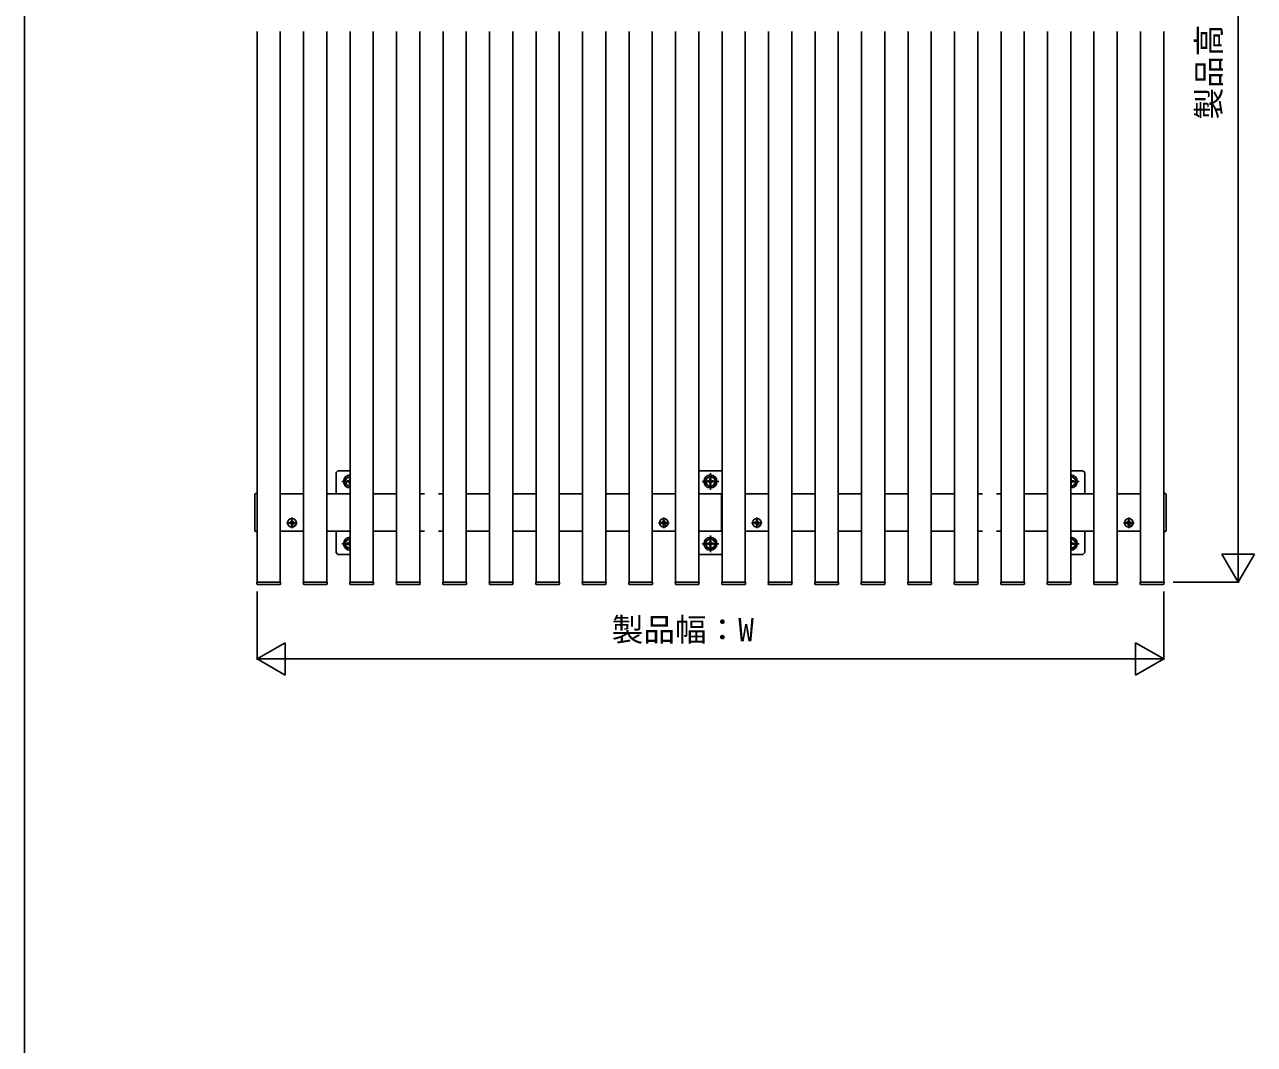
# Model space of a CAD drawing. Units: millimetres, scale not verified. Extents: x -1750 to 1750, y -2608 to 2592.
# Drawn here: x -1750 to -428, y -8 to 1089 of the extents above; entities that cross this region are included whole.
import ezdxf
from ezdxf.enums import TextEntityAlignment as Align

# ---------------------------------------------------------------- set-up
doc = ezdxf.new("R2010")
doc.units = ezdxf.units.MM
doc.header["$LTSCALE"] = 14
for name, color, linetype in [('0-4_YKK_12', 2, 'Continuous'), ('0-5_YKK_13', 4, 'Continuous'), ('0-6_YKK_D', 6, 'Continuous'), ('0-7_YKK_ZWAK', 7, 'Continuous')]:
    doc.layers.add(name, color=color, linetype=linetype)
doc.styles.add('ＭＳ ゴシック', font='')
doc.styles.get('ＭＳ ゴシック').set_extended_font_data('MS Gothic')

msp = doc.modelspace()

# ---------------------------------------------------------------- linework, layer by layer
at = {"layer": '0-4_YKK_12'}
for p, q in [((-1500, 489), (-1500, 1081.5)), ((-1450, 489), (-1450, 1081.5)), ((-1400, 489), (-1400, 1081.5)), ((-1350, 489), (-1350, 1081.5)), ((-1300, 489), (-1300, 1081.5)), ((-1250, 489), (-1250, 1081.5)), ((-1200, 489), (-1200, 1081.5)), ((-1150, 489), (-1150, 1081.5)), ((-1100, 489), (-1100, 1081.5)), ((-1050, 489), (-1050, 1081.5)), ((-1000, 489), (-1000, 1081.5)), ((-950, 489), (-950, 1081.5)), ((-900, 489), (-900, 1081.5)), ((-850, 489), (-850, 1081.5)), ((-800, 489), (-800, 1081.5)), ((-750, 489), (-750, 1081.5)), ((-700, 489), (-700, 1081.5)), ((-650, 489), (-650, 1081.5)), ((-600, 489), (-600, 1081.5)), ((-550, 489), (-550, 1081.5)), ((-1475, 584), (-1450, 584)), ((-1425, 584), (-1400, 584)), ((-1375, 584), (-1350, 584)), ((-1325, 584), (-1320, 584)), ((-1305, 584), (-1300, 584)), ((-1275, 584), (-1250, 584)), ((-1225, 584), (-1200, 584)), ((-1175, 584), (-1150, 584)), ((-1125, 584), (-1100, 584)), ((-1075, 584), (-1050, 584)), ((-1025, 584), (-1000, 584)), ((-1000.6, 584), (-1000.6, 544)), ((-975, 584), (-950, 584)), ((-925, 584), (-900, 584)), ((-875, 584), (-850, 584)), ((-825, 584), (-800, 584)), ((-775, 584), (-750, 584)), ((-725, 584), (-720, 584)), ((-705, 584), (-700, 584)), ((-675, 584), (-650, 584)), ((-625, 584), (-600, 584)), ((-575, 584), (-550, 584)), ((-1475, 544), (-1450, 544)), ((-1425, 544), (-1400, 544)), ((-1375, 544), (-1350, 544)), ((-1325, 544), (-1320, 544)), ((-1305, 544), (-1300, 544)), ((-1275, 544), (-1250, 544)), ((-1225, 544), (-1200, 544)), ((-1175, 544), (-1150, 544)), ((-1125, 544), (-1100, 544)), ((-1075, 544), (-1050, 544)), ((-1025, 544), (-1000, 544)), ((-975, 544), (-950, 544)), ((-925, 544), (-900, 544)), ((-875, 544), (-850, 544)), ((-825, 544), (-800, 544)), ((-775, 544), (-750, 544)), ((-725, 544), (-720, 544)), ((-705, 544), (-700, 544)), ((-675, 544), (-650, 544)), ((-625, 544), (-600, 544)), ((-575, 544), (-550, 544))]:
    msp.add_line(p, q, dxfattribs=at)
for points in [[(-1500, 489), (-1475, 489), (-1475, 1081.5)], [(-1450, 489), (-1425, 489), (-1425, 1081.5)], [(-1400, 489), (-1375, 489), (-1375, 1081.5)], [(-1350, 489), (-1325, 489), (-1325, 1081.5)], [(-1300, 489), (-1275, 489), (-1275, 1081.5)], [(-1250, 489), (-1225, 489), (-1225, 1081.5)], [(-1200, 489), (-1175, 489), (-1175, 1081.5)], [(-1150, 489), (-1125, 489), (-1125, 1081.5)], [(-1100, 489), (-1075, 489), (-1075, 1081.5)], [(-1050, 489), (-1025, 489), (-1025, 1081.5)], [(-1000, 489), (-975, 489), (-975, 1081.5)], [(-950, 489), (-925, 489), (-925, 1081.5)], [(-900, 489), (-875, 489), (-875, 1081.5)], [(-850, 489), (-825, 489), (-825, 1081.5)], [(-800, 489), (-775, 489), (-775, 1081.5)], [(-750, 489), (-725, 489), (-725, 1081.5)], [(-700, 489), (-675, 489), (-675, 1081.5)], [(-650, 489), (-625, 489), (-625, 1081.5)], [(-600, 489), (-575, 489), (-575, 1081.5)], [(-550, 489), (-525, 489), (-525, 1081.5)]]:
    msp.add_lwpolyline(points, dxfattribs=at)
at = {"layer": '0-5_YKK_13'}
for p, q in [((-1000, 609), (-1025, 609)), ((-1409, 597.5), (-1400, 597.5)), ((-1400, 603.25), (-1405, 600.36)), ((-1405, 594.64), (-1405, 600.36)), ((-1403.15, 598), (-1401.5, 598)), ((-1403.15, 597), (-1403.15, 598)), ((-1403.15, 597), (-1401.5, 597)), ((-1400.5, 599), (-1400.5, 600.65)), ((-1400.5, 600.65), (-1400, 600.65)), ((-1400.5, 594.35), (-1400.5, 596)), ((-1400, 606.5), (-1400, 588.5)), ((-1003.5, 597.5), (-1021.5, 597.5)), ((-1012.5, 603.25), (-1017.5, 600.36)), ((-1017.5, 600.36), (-1017.5, 594.64)), ((-1015.65, 598), (-1015.65, 597)), ((-1014, 598), (-1015.65, 598)), ((-1014, 597), (-1015.65, 597)), ((-1013, 599), (-1013, 600.65)), ((-1012, 600.65), (-1013, 600.65)), ((-1013, 594.35), (-1013, 596)), ((-1012.5, 606.5), (-1012.5, 588.5)), ((-1012.5, 603.25), (-1007.5, 600.36)), ((-1012, 599), (-1012, 600.65)), ((-1012, 594.35), (-1012, 596)), ((-1009.35, 598), (-1011, 598)), ((-1009.35, 597), (-1011, 597)), ((-1009.35, 597), (-1009.35, 598)), ((-1007.5, 594.64), (-1007.5, 600.36)), ((-625, 606.5), (-625, 588.5)), ((-625, 603.25), (-620, 600.36)), ((-624.5, 600.65), (-625, 600.65)), ((-616, 597.5), (-625, 597.5)), ((-624.5, 599), (-624.5, 600.65)), ((-624.5, 594.35), (-624.5, 596)), ((-621.85, 598), (-623.5, 598)), ((-621.85, 597), (-623.5, 597)), ((-621.85, 597), (-621.85, 598)), ((-620, 594.64), (-620, 600.36)), ((-1502.5, 544.59), (-1502.5, 583.41)), ((-1500, 583.5), (-1500, 544.5)), ((-1400, 591.75), (-1405, 594.64)), ((-1400, 594.35), (-1400.5, 594.35)), ((-1012.5, 591.75), (-1017.5, 594.64)), ((-1013, 594.35), (-1012, 594.35)), ((-1012.5, 591.75), (-1007.5, 594.64)), ((-625, 591.75), (-620, 594.64)), ((-625, 594.35), (-624.5, 594.35)), ((-525, 583.5), (-525, 544.5)), ((-522.5, 544.59), (-522.5, 583.41)), ((-1462.5, 558.73), (-1462.5, 547.26)), ((-1062.56, 558.73), (-1062.56, 547.26)), ((-962.5, 558.73), (-962.5, 547.26)), ((-562.5, 558.73), (-562.5, 547.26)), ((-1500, 543.5), (-1501.56, 543.6)), ((-1500, 544.5), (-1500, 543.5)), ((-1456.77, 553), (-1468.23, 553)), ((-1464.88, 553.59), (-1463.84, 553.61)), ((-1464.87, 552.41), (-1463.84, 552.39)), ((-1463.84, 553.61), (-1463.23, 553.73)), ((-1463.84, 552.39), (-1463.23, 552.27)), ((-1463.11, 554.34), (-1463.23, 553.73)), ((-1463.11, 551.66), (-1463.23, 552.27)), ((-1463.09, 555.38), (-1463.11, 554.34)), ((-1463.09, 550.62), (-1463.11, 551.66)), ((-1461.91, 555.38), (-1461.89, 554.34)), ((-1461.91, 550.62), (-1461.89, 551.66)), ((-1461.89, 554.34), (-1461.77, 553.73)), ((-1461.89, 551.66), (-1461.77, 552.27)), ((-1461.16, 553.61), (-1461.77, 553.73)), ((-1461.16, 552.39), (-1461.77, 552.27)), ((-1460.12, 553.59), (-1461.16, 553.61)), ((-1460.12, 552.41), (-1461.16, 552.39)), ((-1056.82, 553), (-1068.29, 553)), ((-1064.93, 553.59), (-1063.9, 553.61)), ((-1064.93, 552.41), (-1063.9, 552.39)), ((-1063.9, 553.61), (-1063.29, 553.73)), ((-1063.9, 552.39), (-1063.29, 552.27)), ((-1063.17, 554.34), (-1063.29, 553.73)), ((-1063.17, 551.66), (-1063.29, 552.27)), ((-1063.15, 555.38), (-1063.17, 554.34)), ((-1063.15, 550.62), (-1063.17, 551.66)), ((-1061.96, 555.38), (-1061.95, 554.34)), ((-1061.96, 550.62), (-1061.95, 551.66)), ((-1061.95, 554.34), (-1061.83, 553.73)), ((-1061.95, 551.66), (-1061.83, 552.27)), ((-1061.22, 553.61), (-1061.83, 553.73)), ((-1061.22, 552.39), (-1061.83, 552.27)), ((-1060.18, 553.59), (-1061.22, 553.61)), ((-1060.18, 552.41), (-1061.22, 552.39)), ((-956.76, 553), (-968.23, 553)), ((-964.88, 553.59), (-963.84, 553.61)), ((-964.87, 552.41), (-963.84, 552.39)), ((-963.84, 553.61), (-963.23, 553.73)), ((-963.84, 552.39), (-963.23, 552.27)), ((-963.11, 554.34), (-963.23, 553.73)), ((-963.11, 551.66), (-963.23, 552.27)), ((-963.09, 555.38), (-963.11, 554.34)), ((-963.09, 550.62), (-963.11, 551.66)), ((-961.91, 555.38), (-961.89, 554.34)), ((-961.91, 550.62), (-961.89, 551.66)), ((-961.89, 554.34), (-961.77, 553.73)), ((-961.89, 551.66), (-961.77, 552.27)), ((-961.16, 553.61), (-961.77, 553.73)), ((-961.16, 552.39), (-961.77, 552.27)), ((-960.12, 553.59), (-961.16, 553.61)), ((-960.12, 552.41), (-961.16, 552.39)), ((-556.76, 553), (-568.23, 553)), ((-564.88, 553.59), (-563.84, 553.61)), ((-564.87, 552.41), (-563.84, 552.39)), ((-563.84, 553.61), (-563.23, 553.73)), ((-563.84, 552.39), (-563.23, 552.27)), ((-563.11, 554.34), (-563.23, 553.73)), ((-563.11, 551.66), (-563.23, 552.27)), ((-563.09, 555.38), (-563.11, 554.34)), ((-563.09, 550.62), (-563.11, 551.66)), ((-561.91, 555.38), (-561.89, 554.34)), ((-561.91, 550.62), (-561.89, 551.66)), ((-561.89, 554.34), (-561.77, 553.73)), ((-561.89, 551.66), (-561.77, 552.27)), ((-561.16, 553.61), (-561.77, 553.73)), ((-561.16, 552.39), (-561.77, 552.27)), ((-560.12, 553.59), (-561.16, 553.61)), ((-560.12, 552.41), (-561.16, 552.39)), ((-525, 544.5), (-525, 543.5)), ((-525, 543.5), (-523.44, 543.6)), ((-1409, 530.5), (-1400, 530.5)), ((-1400, 536.25), (-1405, 533.36)), ((-1405, 527.64), (-1405, 533.36)), ((-1403.15, 531), (-1401.5, 531)), ((-1403.15, 530), (-1403.15, 531)), ((-1403.15, 530), (-1401.5, 530)), ((-1400.5, 532), (-1400.5, 533.65)), ((-1400.5, 533.65), (-1400, 533.65)), ((-1400.5, 527.35), (-1400.5, 529)), ((-1400, 539.5), (-1400, 521.5)), ((-1003.5, 530.5), (-1021.5, 530.5)), ((-1012.5, 536.25), (-1017.5, 533.36)), ((-1017.5, 533.36), (-1017.5, 527.64)), ((-1015.65, 531), (-1015.65, 530)), ((-1014, 531), (-1015.65, 531)), ((-1014, 530), (-1015.65, 530)), ((-1013, 532), (-1013, 533.65)), ((-1012, 533.65), (-1013, 533.65)), ((-1013, 527.35), (-1013, 529)), ((-1012.5, 539.5), (-1012.5, 521.5)), ((-1012.5, 536.25), (-1007.5, 533.36)), ((-1012, 532), (-1012, 533.65)), ((-1012, 527.35), (-1012, 529)), ((-1009.35, 531), (-1011, 531)), ((-1009.35, 530), (-1011, 530)), ((-1009.35, 530), (-1009.35, 531)), ((-1007.5, 527.64), (-1007.5, 533.36)), ((-625, 539.5), (-625, 521.5)), ((-625, 536.25), (-620, 533.36)), ((-624.5, 533.65), (-625, 533.65)), ((-616, 530.5), (-625, 530.5)), ((-624.5, 532), (-624.5, 533.65)), ((-624.5, 527.35), (-624.5, 529)), ((-621.85, 531), (-623.5, 531)), ((-621.85, 530), (-623.5, 530)), ((-621.85, 530), (-621.85, 531)), ((-620, 527.64), (-620, 533.36)), ((-1400, 524.75), (-1405, 527.64)), ((-1400, 527.35), (-1400.5, 527.35)), ((-1025, 519), (-1000, 519)), ((-1012.5, 524.75), (-1017.5, 527.64)), ((-1013, 527.35), (-1012, 527.35)), ((-1012.5, 524.75), (-1007.5, 527.64)), ((-625, 524.75), (-620, 527.64)), ((-625, 527.35), (-624.5, 527.35)), ((-1475.3, 489), (-1499.7, 489)), ((-1499.21, 486.5), (-1475.79, 486.5)), ((-1474.7, 489), (-1475.3, 489)), ((-1474.8, 487.44), (-1474.7, 489)), ((-1425.3, 489), (-1449.7, 489)), ((-1449.21, 486.5), (-1425.79, 486.5)), ((-1424.7, 489), (-1425.3, 489)), ((-1424.8, 487.44), (-1424.7, 489)), ((-1375.3, 489), (-1399.7, 489)), ((-1399.21, 486.5), (-1375.79, 486.5)), ((-1374.7, 489), (-1375.3, 489)), ((-1374.8, 487.44), (-1374.7, 489)), ((-1325.3, 489), (-1349.7, 489)), ((-1349.21, 486.5), (-1325.79, 486.5)), ((-1324.7, 489), (-1325.3, 489)), ((-1324.8, 487.44), (-1324.7, 489)), ((-1275.3, 489), (-1299.7, 489)), ((-1299.21, 486.5), (-1275.79, 486.5)), ((-1274.7, 489), (-1275.3, 489)), ((-1274.8, 487.44), (-1274.7, 489)), ((-1225.3, 489), (-1249.7, 489)), ((-1249.21, 486.5), (-1225.79, 486.5)), ((-1224.7, 489), (-1225.3, 489)), ((-1224.8, 487.44), (-1224.7, 489)), ((-1175.3, 489), (-1199.7, 489)), ((-1199.21, 486.5), (-1175.79, 486.5)), ((-1174.7, 489), (-1175.3, 489)), ((-1174.8, 487.44), (-1174.7, 489)), ((-1125.3, 489), (-1149.7, 489)), ((-1149.21, 486.5), (-1125.79, 486.5)), ((-1124.7, 489), (-1125.3, 489)), ((-1124.8, 487.44), (-1124.7, 489)), ((-1075.3, 489), (-1099.7, 489)), ((-1099.21, 486.5), (-1075.79, 486.5)), ((-1074.7, 489), (-1075.3, 489)), ((-1074.8, 487.44), (-1074.7, 489)), ((-1025.3, 489), (-1049.7, 489)), ((-1049.21, 486.5), (-1025.79, 486.5)), ((-1024.7, 489), (-1025.3, 489)), ((-1024.8, 487.44), (-1024.7, 489)), ((-975.3, 489), (-999.7, 489)), ((-999.21, 486.5), (-975.79, 486.5)), ((-974.7, 489), (-975.3, 489)), ((-974.8, 487.44), (-974.7, 489)), ((-925.3, 489), (-949.7, 489)), ((-949.21, 486.5), (-925.79, 486.5)), ((-924.7, 489), (-925.3, 489)), ((-924.8, 487.44), (-924.7, 489)), ((-875.3, 489), (-899.7, 489)), ((-899.21, 486.5), (-875.79, 486.5)), ((-874.7, 489), (-875.3, 489)), ((-874.8, 487.44), (-874.7, 489)), ((-825.3, 489), (-849.7, 489)), ((-849.21, 486.5), (-825.79, 486.5)), ((-824.7, 489), (-825.3, 489)), ((-824.8, 487.44), (-824.7, 489)), ((-775.3, 489), (-799.7, 489)), ((-799.21, 486.5), (-775.79, 486.5)), ((-774.7, 489), (-775.3, 489)), ((-774.8, 487.44), (-774.7, 489)), ((-725.3, 489), (-749.7, 489)), ((-749.21, 486.5), (-725.79, 486.5)), ((-724.7, 489), (-725.3, 489)), ((-724.8, 487.44), (-724.7, 489)), ((-675.3, 489), (-699.7, 489)), ((-699.21, 486.5), (-675.79, 486.5)), ((-674.7, 489), (-675.3, 489)), ((-674.8, 487.44), (-674.7, 489)), ((-625.3, 489), (-649.7, 489)), ((-649.21, 486.5), (-625.79, 486.5)), ((-624.7, 489), (-625.3, 489)), ((-624.8, 487.44), (-624.7, 489)), ((-575.3, 489), (-599.7, 489)), ((-599.21, 486.5), (-575.79, 486.5)), ((-574.7, 489), (-575.3, 489)), ((-574.8, 487.44), (-574.7, 489)), ((-525.3, 489), (-549.7, 489)), ((-549.21, 486.5), (-525.79, 486.5)), ((-524.7, 489), (-525.3, 489)), ((-524.8, 487.44), (-524.7, 489))]:
    msp.add_line(p, q, dxfattribs=at)
for points in [[(-1400, 609), (-1413, 609), (-1415, 607), (-1415, 584)], [(-625, 609), (-612, 609), (-610, 607), (-610, 584)], [(-1501.56, 584.4), (-1500, 584.5), (-1500, 583.5)], [(-523.44, 584.4), (-525, 584.5), (-525, 583.5)], [(-1415, 544), (-1415, 521), (-1413, 519), (-1400, 519)], [(-610, 544), (-610, 521), (-612, 519), (-625, 519)], [(-1499.7, 489), (-1500.3, 489), (-1500.2, 487.44)], [(-1449.7, 489), (-1450.3, 489), (-1450.2, 487.44)], [(-1399.7, 489), (-1400.3, 489), (-1400.2, 487.44)], [(-1349.7, 489), (-1350.3, 489), (-1350.2, 487.44)], [(-1299.7, 489), (-1300.3, 489), (-1300.2, 487.44)], [(-1249.7, 489), (-1250.3, 489), (-1250.2, 487.44)], [(-1199.7, 489), (-1200.3, 489), (-1200.2, 487.44)], [(-1149.7, 489), (-1150.3, 489), (-1150.2, 487.44)], [(-1099.7, 489), (-1100.3, 489), (-1100.2, 487.44)], [(-1049.7, 489), (-1050.3, 489), (-1050.2, 487.44)], [(-999.7, 489), (-1000.3, 489), (-1000.2, 487.44)], [(-949.7, 489), (-950.3, 489), (-950.2, 487.44)], [(-899.7, 489), (-900.3, 489), (-900.2, 487.44)], [(-849.7, 489), (-850.3, 489), (-850.2, 487.44)], [(-799.7, 489), (-800.3, 489), (-800.2, 487.44)], [(-749.7, 489), (-750.3, 489), (-750.2, 487.44)], [(-699.7, 489), (-700.3, 489), (-700.2, 487.44)], [(-649.7, 489), (-650.3, 489), (-650.2, 487.44)], [(-599.7, 489), (-600.3, 489), (-600.2, 487.44)], [(-549.7, 489), (-550.3, 489), (-550.2, 487.44)]]:
    msp.add_lwpolyline(points, dxfattribs=at)
for centre, radius in [((-1012.5, 597.5), 7), ((-1012.5, 597.5), 5), ((-1462.5, 553), 4.74), ((-1062.56, 553), 4.74), ((-962.5, 553), 4.74), ((-562.5, 553), 4.74), ((-1459.86, 550.36), 0.3), ((-1059.92, 550.36), 0.3), ((-959.86, 550.36), 0.3), ((-559.86, 550.36), 0.3), ((-1012.5, 530.5), 7), ((-1012.5, 530.5), 5)]:
    msp.add_circle(centre, radius, dxfattribs=at)
for centre, radius, start, end in [((-1400, 597.5), 7, 90, 270), ((-1400, 597.5), 5, 90, 270), ((-1401.5, 599), 1, 270, 0), ((-1401.5, 596), 1, 0, 90), ((-1014, 599), 1, 270, 0), ((-1014, 596), 1, 0, 90), ((-1011, 599), 1, 180, 270), ((-1011, 596), 1, 90, 180), ((-625, 597.5), 7, 270, 90), ((-625, 597.5), 5, 270, 90), ((-623.5, 599), 1, 180, 270), ((-623.5, 596), 1, 90, 180), ((-1501.5, 583.41), 1, 93.5, 180), ((-523.5, 583.41), 1, 0, 86.5), ((-1462.5, 553), 2.45, 75.9892, 104.0108), ((-1062.56, 553), 2.45, 75.9892, 104.0108), ((-962.5, 553), 2.45, 75.9892, 104.0108), ((-562.5, 553), 2.45, 75.9892, 104.0108), ((-1501.5, 544.59), 1, 180, 266.5), ((-1462.5, 553), 2.45, 165.9892, 194.0108), ((-1462.5, 553), 2.45, 255.9892, 284.0108), ((-1462.5, 553), 2.45, 345.9892, 14.0108), ((-1062.56, 553), 2.45, 165.9892, 194.0108), ((-1062.56, 553), 2.45, 255.9892, 284.0108), ((-1062.56, 553), 2.45, 345.9892, 14.0108), ((-962.5, 553), 2.45, 165.9892, 194.0108), ((-962.5, 553), 2.45, 255.9892, 284.0108), ((-962.5, 553), 2.45, 345.9892, 14.0108), ((-562.5, 553), 2.45, 165.9892, 194.0108), ((-562.5, 553), 2.45, 255.9892, 284.0108), ((-562.5, 553), 2.45, 345.9892, 14.0108), ((-523.5, 544.59), 1, 273.5, 0), ((-1400, 530.5), 7, 90, 270), ((-1400, 530.5), 5, 90, 270), ((-1401.5, 532), 1, 270, 0), ((-1401.5, 529), 1, 0, 90), ((-1014, 532), 1, 270, 0), ((-1014, 529), 1, 0, 90), ((-1011, 532), 1, 180, 270), ((-1011, 529), 1, 90, 180), ((-625, 530.5), 7, 270, 90), ((-625, 530.5), 5, 270, 90), ((-623.5, 532), 1, 180, 270), ((-623.5, 529), 1, 90, 180), ((-1499.21, 487.5), 1, 183.5, 270), ((-1475.79, 487.5), 1, 270, 356.5), ((-1449.21, 487.5), 1, 183.5, 270), ((-1425.79, 487.5), 1, 270, 356.5), ((-1399.21, 487.5), 1, 183.5, 270), ((-1375.79, 487.5), 1, 270, 356.5), ((-1349.21, 487.5), 1, 183.5, 270), ((-1325.79, 487.5), 1, 270, 356.5), ((-1299.21, 487.5), 1, 183.5, 270), ((-1275.79, 487.5), 1, 270, 356.5), ((-1249.21, 487.5), 1, 183.5, 270), ((-1225.79, 487.5), 1, 270, 356.5), ((-1199.21, 487.5), 1, 183.5, 270), ((-1175.79, 487.5), 1, 270, 356.5), ((-1149.21, 487.5), 1, 183.5, 270), ((-1125.79, 487.5), 1, 270, 356.5), ((-1099.21, 487.5), 1, 183.5, 270), ((-1075.79, 487.5), 1, 270, 356.5), ((-1049.21, 487.5), 1, 183.5, 270), ((-1025.79, 487.5), 1, 270, 356.5), ((-999.21, 487.5), 1, 183.5, 270), ((-975.79, 487.5), 1, 270, 356.5), ((-949.21, 487.5), 1, 183.5, 270), ((-925.79, 487.5), 1, 270, 356.5), ((-899.21, 487.5), 1, 183.5, 270), ((-875.79, 487.5), 1, 270, 356.5), ((-849.21, 487.5), 1, 183.5, 270), ((-825.79, 487.5), 1, 270, 356.5), ((-799.21, 487.5), 1, 183.5, 270), ((-775.79, 487.5), 1, 270, 356.5), ((-749.21, 487.5), 1, 183.5, 270), ((-725.79, 487.5), 1, 270, 356.5), ((-699.21, 487.5), 1, 183.5, 270), ((-675.79, 487.5), 1, 270, 356.5), ((-649.21, 487.5), 1, 183.5, 270), ((-625.79, 487.5), 1, 270, 356.5), ((-599.21, 487.5), 1, 183.5, 270), ((-575.79, 487.5), 1, 270, 356.5), ((-549.21, 487.5), 1, 183.5, 270), ((-525.79, 487.5), 1, 270, 356.5)]:
    msp.add_arc(centre, radius, start, end, dxfattribs=at)
at = {"layer": '0-6_YKK_D'}
for p, q in [((-445, 1654), (-445, 524)), ((-445, 489), (-445, 549.62)), ((-445, 489), (-462.5, 519.31)), ((-427.5, 519.31), (-462.5, 519.31)), ((-445, 489), (-427.5, 519.31)), ((-1500, 479), (-1500, 405.5)), ((-525, 479), (-525, 405.5)), ((-515, 489), (-444, 489)), ((-1500, 406.5), (-1469.69, 424)), ((-1469.69, 389), (-1469.69, 424)), ((-525, 406.5), (-555.31, 424)), ((-555.31, 424), (-555.31, 389)), ((-1500, 406.5), (-1469.69, 389)), ((-1500, 406.5), (-1439.38, 406.5)), ((-1465, 406.5), (-560, 406.5)), ((-525, 406.5), (-585.62, 406.5)), ((-525, 406.5), (-555.31, 389))]:
    msp.add_line(p, q, dxfattribs=at)
at = {"layer": '0-7_YKK_ZWAK'}
msp.add_line((-1750, 2491.5), (-1750, -2608.5), dxfattribs=at)

# ---------------------------------------------------------------- texts
at = {"layer": '0-6_YKK_D', "style": 'ＭＳ ゴシック'}
msp.add_text('製品高：H', height=24.93, rotation=90, dxfattribs=at).set_placement((-456.6, 986.9), align=Align.BOTTOM_LEFT)
msp.add_text('製品幅：W', height=24.93, dxfattribs=at).set_placement((-1118.65, 418.1), align=Align.BOTTOM_LEFT)

doc.saveas('drawing.dxf')
